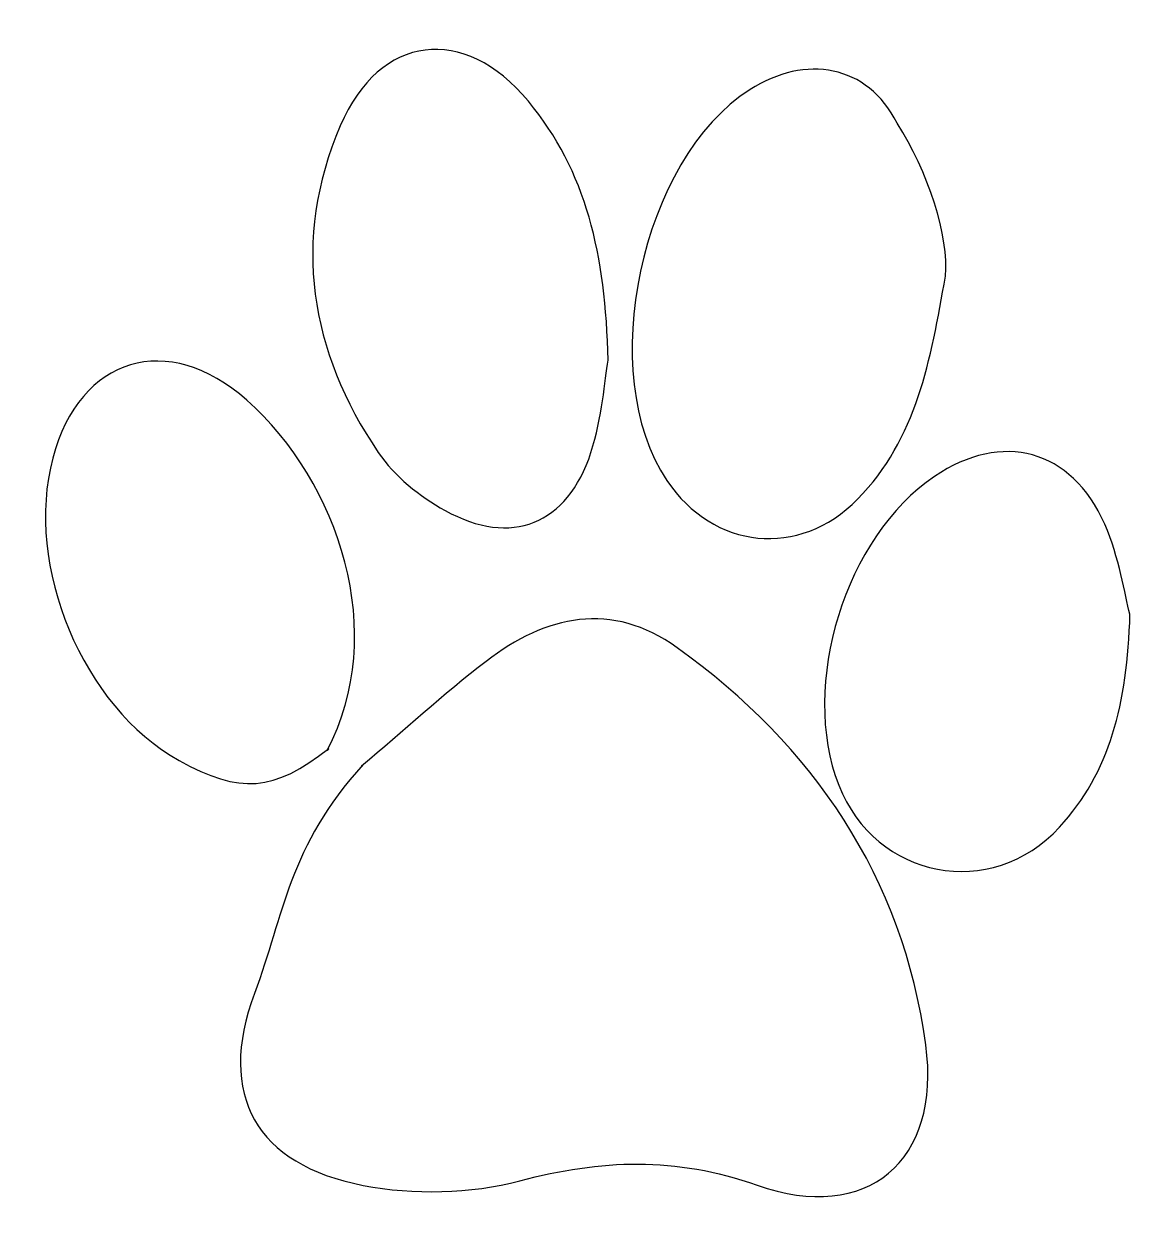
# Model space of a CAD drawing. Header units: centimetres. Extents: x -6.5 to 4.5, y -3.9 to 8.
import ezdxf

# ---------------------------------------------------------------- set-up
doc = ezdxf.new("R2010")
doc.units = ezdxf.units.CM
doc.header["$MEASUREMENT"] = 0
doc.layers.add('Layer 1', color=7, linetype='Continuous')

msp = doc.modelspace()

# ---------------------------------------------------------------- linework, layer by layer
at = {"layer": 'Layer 1'}
for points, knots in [([(-0.66556, 4.69638), (-0.70025, 4.50022), (-0.72417, 4.12483), (-0.83656, 3.7782), (-0.83656, 3.7782), (-1.07045, 3.05721), (-1.63182, 2.83406), (-2.29052, 3.19932), (-2.29052, 3.19932), (-2.54338, 3.33947), (-2.79601, 3.541), (-2.95581, 3.77728), (-2.95581, 3.77728), (-3.6401, 4.78942), (-3.82184, 5.89239), (-3.33448, 7.03443), (-3.33448, 7.03443), (-2.94313, 7.95158), (-2.09848, 8.04956), (-1.4607, 7.27999), (-1.4607, 7.27999), (-0.88384, 6.58392), (-0.6899, 5.75305), (-0.66556, 4.69638)], [0, 0, 0, 0, 0.14285714, 0.14285714, 0.14285714, 0.14285714, 0.28571429, 0.28571429, 0.28571429, 0.28571429, 0.42857143, 0.42857143, 0.42857143, 0.42857143, 0.57142857, 0.57142857, 0.57142857, 0.57142857, 0.71428571, 0.71428571, 0.71428571, 0.71428571, 1, 1, 1, 1]), ([(2.69523, 5.53373), (2.54857, 4.69421), (2.40972, 3.91615), (1.81967, 3.31165), (1.81967, 3.31165), (1.23954, 2.71726), (0.38261, 2.81214), (-0.08001, 3.49696), (-0.08001, 3.49696), (-0.79661, 4.55789), (-0.34057, 6.70472), (0.74827, 7.39583), (0.74827, 7.39583), (1.3021, 7.74743), (1.91932, 7.6479), (2.21351, 7.05984), (2.21351, 7.05984), (2.52053, 6.58942), (2.73656, 5.91865), (2.69523, 5.53373)], [0, 0, 0, 0, 0.16666667, 0.16666667, 0.16666667, 0.16666667, 0.33333333, 0.33333333, 0.33333333, 0.33333333, 0.5, 0.5, 0.5, 0.5, 0.66666667, 0.66666667, 0.66666667, 0.66666667, 1, 1, 1, 1]), ([(-3.44993, 0.82518), (-3.99931, 0.39481), (-4.33015, 0.36856), (-4.94054, 0.70683), (-4.94054, 0.70683), (-5.89796, 1.23756), (-6.48608, 2.64625), (-6.19948, 3.72226), (-6.19948, 3.72226), (-5.93019, 4.73326), (-5.05092, 4.99578), (-4.26606, 4.29937), (-4.26606, 4.29937), (-3.34608, 3.48308), (-2.84652, 1.9685), (-3.46662, 0.80748), (-3.46662, 0.80748), (-3.46631, 0.80814), (-3.44993, 0.82518), (-3.44993, 0.82518)], [0, 0, 0, 0, 0.16666667, 0.16666667, 0.16666667, 0.16666667, 0.33333333, 0.33333333, 0.33333333, 0.33333333, 0.5, 0.5, 0.5, 0.5, 0.66666667, 0.66666667, 0.66666667, 0.66666667, 1, 1, 1, 1]), ([(4.53446, 2.16485), (4.50562, 1.26484), (4.33639, 0.59172), (3.83228, 0.04157), (3.83228, 0.04157), (3.15526, -0.69731), (1.99739, -0.47458), (1.63185, 0.46056), (1.63185, 0.46056), (1.2405, 1.46153), (1.698, 2.93719), (2.5861, 3.53872), (2.5861, 3.53872), (3.25716, 3.99327), (3.95347, 3.81301), (4.28263, 3.06186), (4.28263, 3.06186), (4.42799, 2.7301), (4.48209, 2.35844), (4.53446, 2.16485)], [0, 0, 0, 0, 0.16666667, 0.16666667, 0.16666667, 0.16666667, 0.33333333, 0.33333333, 0.33333333, 0.33333333, 0.5, 0.5, 0.5, 0.5, 0.66666667, 0.66666667, 0.66666667, 0.66666667, 1, 1, 1, 1]), ([(-3.12235, 0.64939), (-2.70947, 0.99914), (-2.30891, 1.36501), (-1.88066, 1.69492), (-1.88066, 1.69492), (-1.28437, 2.15421), (-0.6305, 2.30097), (0.02302, 1.83084), (0.02302, 1.83084), (1.3834, 0.85199), (2.2724, -0.45699), (2.49941, -2.12767), (2.49941, -2.12767), (2.65734, -3.28988), (1.91457, -3.91485), (0.81883, -3.52758), (0.81883, -3.52758), (0.00378, -3.23942), (-0.73449, -3.27014), (-1.54419, -3.48366), (-1.54419, -3.48366), (-2.03745, -3.61368), (-2.60382, -3.62722), (-3.10571, -3.52996), (-3.10571, -3.52996), (-4.17283, -3.32316), (-4.567, -2.62956), (-4.18921, -1.61586), (-4.18921, -1.61586), (-3.89621, -0.82965), (-3.85266, -0.15555), (-3.10598, 0.66649), (-3.10598, 0.66649), (-3.10598, 0.66649), (-3.12235, 0.64939), (-3.12235, 0.64939)], [0, 0, 0, 0, 0.1, 0.1, 0.1, 0.1, 0.2, 0.2, 0.2, 0.2, 0.3, 0.3, 0.3, 0.3, 0.4, 0.4, 0.4, 0.4, 0.5, 0.5, 0.5, 0.5, 0.6, 0.6, 0.6, 0.6, 0.7, 0.7, 0.7, 0.7, 0.8, 0.8, 0.8, 0.8, 1, 1, 1, 1])]:
    msp.add_open_spline(points, degree=3, knots=knots, dxfattribs=at)

doc.saveas('drawing.dxf')
